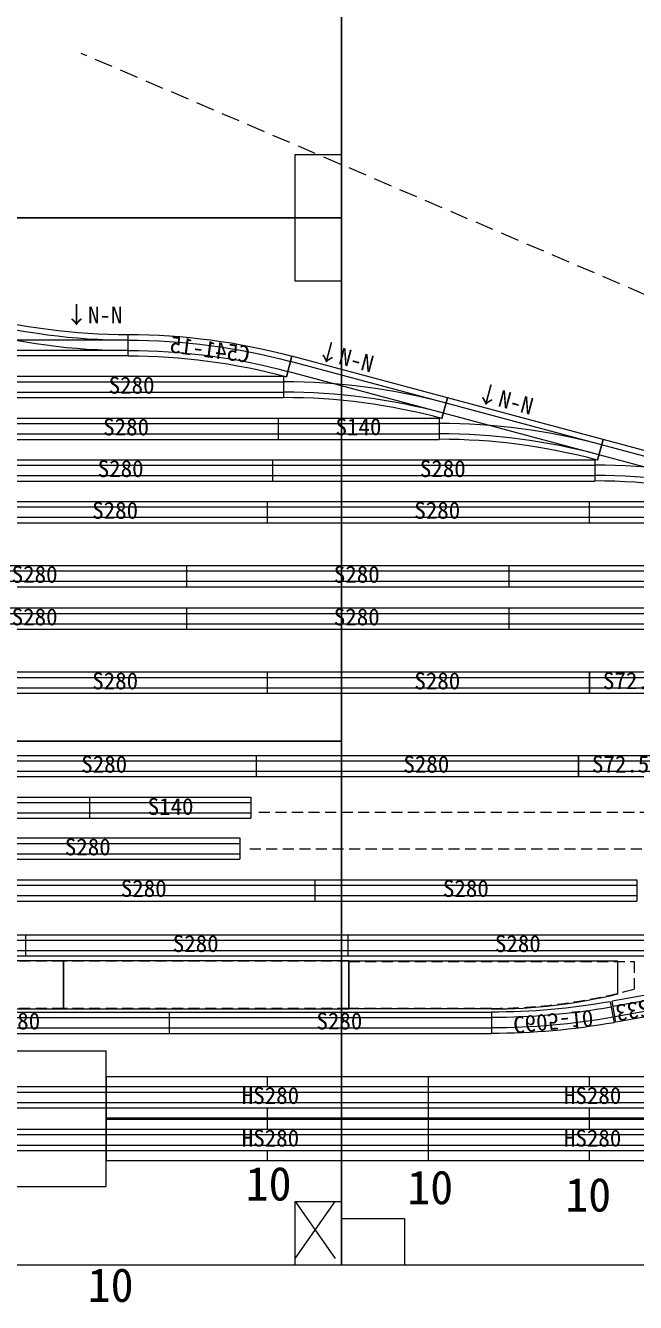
# Model space of a CAD drawing. Units: millimetres, scale not verified. Extents: x -3071 to 7470, y -7531 to 4357.
# Drawn here: x 2117 to 2647, y 308 to 1418 of the extents above; entities that cross this region are included whole.
import ezdxf
from ezdxf.enums import TextEntityAlignment as Align

# ---------------------------------------------------------------- set-up
doc = ezdxf.new("R2010")
doc.units = ezdxf.units.MM
doc.header["$LTSCALE"] = 8
doc.linetypes.add('DASHED1', pattern=[1.8, 1.2, -0.6])
doc.linetypes.add('DASHED2', pattern=[3, 2, -1])
for name, color, linetype, lineweight in [('0-0', 7, 'Continuous', 9), ('0-7', 4, 'Continuous', 9), ('0-8', 3, 'Continuous', 9), ('0-A', 3, 'Continuous', 9)]:
    doc.layers.add(name, color=color, linetype=linetype, lineweight=lineweight)
doc.styles.add('ＭＳ ゴシック', font='')
doc.styles.get('ＭＳ ゴシック').set_extended_font_data('MS Gothic')

# ---------------------------------------------------------------- blocks, each defined once
blk = doc.blocks.new('3人掛け机')
at = {"layer": '0-7', "color": 1}
for p, q in [((40, 400), (5.5, 449.5)), ((40, 449.5), (5.5, 400))]:
    blk.add_line(p, q, dxfattribs=at)
at = {"layer": '0-7'}
for p, q in [((40, 455), (40, 400)), ((40, 400), (0, 400))]:
    blk.add_line(p, q, dxfattribs=at)
at = {"layer": '0-7', "color": 6}
blk.add_lwpolyline([(0, 0), (1804, 0), (1804, 455), (0, 455)], close=True, dxfattribs=at)
blk = doc.blocks.new('2人掛け机共通')
at = {"layer": '0-7'}
for p, q in [((1164, 400), (1164, 455)), ((1204, 400), (1164, 400))]:
    blk.add_line(p, q, dxfattribs=at)
at = {"layer": '0-7', "color": 6}
blk.add_lwpolyline([(0, 0), (1204, 0), (1204, 455), (0, 455)], close=True, dxfattribs=at)
at = {"layer": '0-7'}
blk.add_lwpolyline([(40, 455), (40, 400), (0, 400)], dxfattribs=at)
blk = doc.blocks.new('N_TOMIX _ S280(1)')
at = {"layer": '0-0'}
for p, q in [((0, 18.5), (280, 18.5)), ((0, 18.5), (0, 0)), ((280, 18.5), (280, 0)), ((0, 0), (280, 0))]:
    blk.add_line(p, q, dxfattribs=at)
at = {"layer": '0-0', "color": 2}
for p, q in [((0, 13.75), (280, 13.75)), ((0, 4.75), (280, 4.75))]:
    blk.add_line(p, q, dxfattribs=at)
at = {"layer": '0-0', "color": 3, "style": 'ＭＳ ゴシック'}
blk.add_text('S280', height=14.66, dxfattribs=at).set_placement((127.953, -0.977), align=Align.BOTTOM_LEFT)
blk = doc.blocks.new('N_TOMIX _ HS280')
at = {"layer": '0-0', "color": 3}
for p, q in [((0, 27.25), (280, 27.25)), ((0, -8.75), (280, -8.75))]:
    blk.add_line(p, q, dxfattribs=at)
at = {"layer": '0-0'}
for p, q in [((0, 27.25), (0, -8.75)), ((140, 27.25), (140, 18.5)), ((280, 27.25), (280, -8.75)), ((0, 18.5), (0, 0)), ((280, 18.5), (280, 0)), ((140, 0), (140, -8.75))]:
    blk.add_line(p, q, dxfattribs=at)
blk.add_blockref('N_TOMIX _ S280(1)', (0, 0), dxfattribs=at)
at = {"layer": '0-0', "color": 3, "style": 'ＭＳ ゴシック'}
blk.add_text('H', height=14.66, dxfattribs=at).set_placement((117.953, -0.977), align=Align.BOTTOM_LEFT)
blk = doc.blocks.new('N_TOMIX _ S140')
at = {"layer": '0-0'}
for p, q in [((0, 18.5), (0, 0)), ((0, 18.5), (140, 18.5)), ((140, 18.5), (140, 0)), ((0, 0), (140, 0))]:
    blk.add_line(p, q, dxfattribs=at)
at = {"layer": '0-0', "color": 2}
for p, q in [((0, 13.75), (140, 13.75)), ((0, 4.75), (140, 4.75))]:
    blk.add_line(p, q, dxfattribs=at)
at = {"layer": '0-0', "color": 3, "style": 'ＭＳ ゴシック'}
blk.add_text('S140', height=14.66, dxfattribs=at).set_placement((49.909, -0.795), align=Align.BOTTOM_LEFT)
blk = doc.blocks.new('N_TOMIX _ S72.5(1)')
at = {"layer": '0-0'}
for p, q in [((0, 18.5), (72.469, 18.5)), ((0, 18.5), (0, 0)), ((72.469, 0), (72.469, 18.5)), ((0, 0), (72.469, 0))]:
    blk.add_line(p, q, dxfattribs=at)
at = {"layer": '0-0', "color": 2}
for p, q in [((0, 13.75), (72.469, 13.75)), ((0, 4.75), (72.469, 4.75))]:
    blk.add_line(p, q, dxfattribs=at)
at = {"layer": '0-0', "color": 3, "style": 'ＭＳ ゴシック'}
blk.add_text('S72.5', height=14.66, dxfattribs=at).set_placement((11.801, -0.808), align=Align.BOTTOM_LEFT)
blk = doc.blocks.new('N_TOMIX _ S140(1)')
at = {"layer": '0-0'}
for p, q in [((0, 18.5), (0, 0)), ((0, 18.5), (140, 18.5)), ((140, 18.5), (140, 0)), ((0, 0), (140, 0))]:
    blk.add_line(p, q, dxfattribs=at)
at = {"layer": '0-0', "color": 2}
for p, q in [((0, 13.75), (140, 13.75)), ((0, 4.75), (140, 4.75))]:
    blk.add_line(p, q, dxfattribs=at)
at = {"layer": '0-0', "color": 3, "style": 'ＭＳ ゴシック'}
blk.add_text('S140', height=14.66, dxfattribs=at).set_placement((50.419, -1.451), align=Align.BOTTOM_LEFT)
blk = doc.blocks.new('N_TOMIX _ 高架橋S140-37')
at = {"layer": '0-0', "color": 4}
for p, q in [((0, 8675), (14000, 8675)), ((0, 8675), (0, -3125)), ((14000, -3125), (14000, 8675)), ((0, 3700), (14000, 3700)), ((0, 1850), (14000, 1850)), ((0, -3125), (14000, -3125))]:
    blk.add_line(p, q, dxfattribs=at)
blk = doc.blocks.new('N_TOMIX _ C541-15')
at = {"layer": '0-0'}
for p, q in [((0, 185), (0, 0)), ((1376.06, -181.16), (1423.94, -2.47))]:
    blk.add_line(p, q, dxfattribs=at)
for radius in [5501.69, 5316.69]:
    blk.add_arc((0, -5316.68), radius, 75, 90, dxfattribs=at)
at = {"layer": '0-0', "color": 2}
for radius in [5454.19, 5364.19]:
    blk.add_arc((0, -5316.68), radius, 75, 90, dxfattribs=at)
at = {"layer": '0-0', "color": 3, "style": 'ＭＳ ゴシック'}
blk.add_text('C541-15', height=146.6, rotation=352.5, dxfattribs=at).set_placement((342.55, -12.14), align=Align.BOTTOM_LEFT)
blk = doc.blocks.new('N_TOMIX _ PL541-15')
at = {"layer": '0-0'}
for p, q in [((142.415, 18.749), (137.627, 36.619)), ((0, 0), (0, 18.5)), ((140, 18.5), (142.415, 18.749)), ((140, 18.5), (140, 0)), ((0, 0), (140, 0))]:
    blk.add_line(p, q, dxfattribs=at)
at = {"layer": '0-0', "color": 2}
for p, q in [((0, 13.75), (140, 13.75)), ((0, 4.75), (140, 4.75))]:
    blk.add_line(p, q, dxfattribs=at)
at = {"layer": '0-0'}
blk.add_arc((0, 550.25), 531.75, 270, 285, dxfattribs=at)
at = {"layer": '0-0', "color": 2}
for radius in [536.5, 545.5]:
    blk.add_arc((0, 550.25), radius, 270, 285, dxfattribs=at)
blk = doc.blocks.new('N_TOMIX _ PR541-15(11)')
at = {"layer": '0-0'}
for p, q in [((0, 18.5), (140, 18.5)), ((0, 18.5), (0, 0)), ((140, 0), (140, 18.5)), ((142.415, -0.249), (140, 0)), ((142.415, -0.249), (137.627, -18.119))]:
    blk.add_line(p, q, dxfattribs=at)
at = {"layer": '0-0', "color": 2}
for p, q in [((0, 13.75), (140, 13.75)), ((0, 4.75), (140, 4.75))]:
    blk.add_line(p, q, dxfattribs=at)
for radius in [545.5, 536.5]:
    blk.add_arc((0, -531.75), radius, 75, 90, dxfattribs=at)
at = {"layer": '0-0'}
blk.add_arc((0, -531.75), 531.75, 75, 90, dxfattribs=at)
blk = doc.blocks.new('N_TOMIX _ S280')
at = {"layer": '0-0'}
for p, q in [((0, 18.5), (280, 18.5)), ((0, 18.5), (0, 0)), ((280, 18.5), (280, 0)), ((0, 0), (280, 0))]:
    blk.add_line(p, q, dxfattribs=at)
at = {"layer": '0-0', "color": 2}
for p, q in [((0, 13.75), (280, 13.75)), ((0, 4.75), (280, 4.75))]:
    blk.add_line(p, q, dxfattribs=at)
at = {"layer": '0-0', "color": 3, "style": 'ＭＳ ゴシック'}
blk.add_text('S280', height=14.66, dxfattribs=at).set_placement((111.392, -0.795), align=Align.BOTTOM_LEFT)
blk = doc.blocks.new('N_TOMIX _ C605-10')
at = {"layer": '0-0'}
for p, q in [((0, 0), (0, 18.5)), ((103.4, -9.046), (106.612, 9.173))]:
    blk.add_line(p, q, dxfattribs=at)
for radius, start, end in [(614.25, 80.00241, 89.99759), (595.75, 80.00248, 89.99752)]:
    blk.add_arc((-0.026, -595.75), radius, start, end, dxfattribs=at)
at = {"layer": '0-0', "color": 2}
for radius, start, end in [(609.5, 80.00243, 89.99757), (600.5, 80.00246, 89.99754)]:
    blk.add_arc((-0.026, -595.75), radius, start, end, dxfattribs=at)
at = {"layer": '0-0', "color": 3, "style": 'ＭＳ ゴシック'}
blk.add_text('C605-10', height=14.66, rotation=355, dxfattribs=at).set_placement((18.098, -0.287), align=Align.BOTTOM_LEFT)
blk = doc.blocks.new('N_TOMIX _ S33')
at = {"layer": '0-0'}
for p, q in [((0, 18.5), (0, 0)), ((0, 18.5), (33, 18.5)), ((33, 18.5), (33, 0)), ((0, 0), (33, 0))]:
    blk.add_line(p, q, dxfattribs=at)
at = {"layer": '0-0', "color": 2}
for p, q in [((0, 13.75), (33, 13.75)), ((0, 4.75), (33, 4.75))]:
    blk.add_line(p, q, dxfattribs=at)
at = {"layer": '0-0', "color": 3, "style": 'ＭＳ ゴシック'}
blk.add_text('S33', height=14.66, dxfattribs=at).set_placement((1.759, -0.577), align=Align.BOTTOM_LEFT)
blk = doc.blocks.new('N_KATO _ ストラクチャー _ 島式ホーム中間部')
at = {"layer": '0-0', "color": 5}
for p, q in [((0, 41.5), (248, 41.5)), ((0, 41.5), (0, -0.5)), ((248, -0.5), (248, 41.5)), ((0, -0.5), (248, -0.5))]:
    blk.add_line(p, q, dxfattribs=at)
at = {"layer": '0-0', "color": 4, "linetype": 'DASHED1'}
for p, q in [((248, 41), (0, 41)), ((248, 0), (0, 0))]:
    blk.add_line(p, q, dxfattribs=at)
blk = doc.blocks.new('N_KATO _ ストラクチャー _ 島式ホームエンド4L')
at = {"layer": '0-0', "color": 5}
for p, q in [((0, 41.15), (0, -0.5)), ((234, 41.15), (0, 41.15)), ((234, 12.637), (234, 41.15)), ((124, -0.5), (0, -0.5))]:
    blk.add_line(p, q, dxfattribs=at)
at = {"layer": '0-0', "color": 4, "linetype": 'DASHED1'}
for p, q in [((0, 40.65), (248, 40.65)), ((248, 40.65), (248, 16.766)), ((244.765, 15.899), (248, 16.766)), ((124, 0), (0, 0))]:
    blk.add_line(p, q, dxfattribs=at)
blk.add_arc((124, 466.599), 466.599, 270, 285, dxfattribs=at)
at = {"layer": '0-0', "color": 5}
blk.add_arc((124, 466.599), 467.099, 270, 283.62086, dxfattribs=at)

msp = doc.modelspace()

# ---------------------------------------------------------------- linework, layer by layer
at = {"layer": '0-0', "color": 5, "linetype": 'DASHED1'}
for p, q in [((2319.775, 734.399), (2924.025, 734.399)), ((2311.803, 702.512), (2925.619, 702.512))]:
    msp.add_line(p, q, dxfattribs=at)
at = {"layer": '0-0', "color": 1, "linetype": 'DASHED2'}
msp.add_lwpolyline([(2844.647, 1041.242), (2765.993, 1136.902), (2165.464, 1393.854)], dxfattribs=at)

# ---------------------------------------------------------------- block references
at = {"layer": '0-0'}
for name, p, rotation in [('N_TOMIX _ PR541-15(11)', (2206.058, 1149.468), 180), ('N_TOMIX _ PL541-15', (2483.685, 1094.418), 165), ('N_TOMIX _ PL541-15', (2618.914, 1058.183), 165), ('N_TOMIX _ PL541-15', (2754.144, 1021.948), 165)]:
    msp.add_blockref(name, p, dxfattribs=dict(at, rotation=rotation))
at = {"layer": '0-0', "xscale": 0.1, "yscale": -0.1, "rotation": 165}
msp.add_blockref('N_TOMIX _ C541-15', (2343.664, 1112.852), dxfattribs=at)
at = {"layer": '0-0'}
for name, p in [('N_TOMIX _ S280(1)', (2061.27, 1094.667)), ('N_TOMIX _ S280(1)', (2056.502, 1058.363)), ('N_TOMIX _ S140', (2336.502, 1058.363)), ('N_TOMIX _ S280(1)', (2051.732, 1022.129)), ('N_TOMIX _ S280(1)', (2331.732, 1022.129)), ('N_TOMIX _ S280(1)', (2046.962, 985.894)), ('N_TOMIX _ S280(1)', (2326.962, 985.894)), ('N_TOMIX _ S140', (2606.962, 985.894)), ('N_TOMIX _ S280(1)', (1976.979, 930.272)), ('N_TOMIX _ S280(1)', (2256.979, 930.272)), ('N_TOMIX _ S280(1)', (2536.979, 930.272)), ('N_TOMIX _ S280(1)', (1976.979, 893.272)), ('N_TOMIX _ S280(1)', (2256.979, 893.272)), ('N_TOMIX _ S280(1)', (2536.979, 893.272)), ('N_TOMIX _ S280(1)', (2046.997, 837.651)), ('N_TOMIX _ S280(1)', (2326.997, 837.651)), ('N_TOMIX _ S72.5(1)', (2607.027, 837.643)), ('N_TOMIX _ S280(1)', (2037.456, 765.182)), ('N_TOMIX _ S280(1)', (2317.456, 765.182)), ('N_TOMIX _ S72.5(1)', (2597.486, 765.174)), ('N_TOMIX _ S280(1)', (1892.686, 728.947)), ('N_TOMIX _ S140(1)', (2172.686, 728.947)), ('N_TOMIX _ S280(1)', (2023.165, 693.332)), ('N_TOMIX _ S280', (2088.377, 657.031)), ('N_TOMIX _ S280', (2368.377, 657.031))]:
    msp.add_blockref(name, p, dxfattribs=at)
at = {"layer": '0-7'}
for name, p, rotation in [('2人掛け机共通', (2391.481, 1705.926), 180), ('2人掛け机共通', (2846.481, 340.926), 90), ('3人掛け机', (2391.481, 795.926), 180)]:
    msp.add_blockref(name, p, dxfattribs=dict(at, rotation=rotation))
msp.add_blockref('2人掛け机共通', (1187.481, 795.926), dxfattribs=at)
at = {"layer": '0-8', "xscale": 0.01, "yscale": 0.01}
msp.add_blockref('N_TOMIX _ 高架橋S140-37', (2046.96, 440.206), dxfattribs=at)
at = {"layer": '0-8'}
for name, p in [('N_TOMIX _ HS280', (2186.96, 477.206)), ('N_TOMIX _ HS280', (2466.96, 477.206)), ('N_TOMIX _ S280(1)', (1906.96, 477.206)), ('N_TOMIX _ HS280', (2186.96, 440.206)), ('N_TOMIX _ HS280', (2466.96, 440.206)), ('N_TOMIX _ S280(1)', (1906.96, 440.206))]:
    msp.add_blockref(name, p, dxfattribs=at)
at = {"layer": '0-A'}
for name, p in [('N_TOMIX _ S280(1)', (1836.981, 609.272)), ('N_TOMIX _ S280(1)', (2116.981, 609.272)), ('N_TOMIX _ S280(1)', (2396.981, 609.272)), ('N_KATO _ ストラクチャー _ 島式ホーム中間部', (1901.861, 563.708)), ('N_KATO _ ストラクチャー _ 島式ホーム中間部', (2149.861, 563.708)), ('N_KATO _ ストラクチャー _ 島式ホームエンド4L', (2397.861, 563.708)), ('N_TOMIX _ S280(1)', (1961.861, 541.958)), ('N_TOMIX _ S280(1)', (2241.861, 541.958))]:
    msp.add_blockref(name, p, dxfattribs=at)
at = {"layer": '0-A', "yscale": -1}
msp.add_blockref('N_TOMIX _ C605-10', (2521.861, 560.458), dxfattribs=at)
at = {"layer": '0-A', "rotation": 190}
msp.add_blockref('N_TOMIX _ S33', (2659.37, 575.714), dxfattribs=at)

# ---------------------------------------------------------------- texts
at = {"layer": '0-0', "color": 3, "style": 'ＭＳ ゴシック'}
msp.add_text('↓N-N', height=14.66, dxfattribs=at).set_placement((2151.307, 1154.738), align=Align.BOTTOM_LEFT)
for p in [(2367.849, 1125.03), (2506.524, 1088.214)]:
    msp.add_text('↓N-N', height=14.66, rotation=345, dxfattribs=at).set_placement(p, align=Align.BOTTOM_LEFT)
at = {"layer": '0-8', "style": 'ＭＳ ゴシック'}
for p in [(2308.295, 387.898), (2448.795, 384.704), (2586.103, 378.318), (2170.988, 299.765)]:
    msp.add_text('10', height=29.33, dxfattribs=at).set_placement(p, align=Align.BOTTOM_LEFT)

doc.saveas('drawing.dxf')
